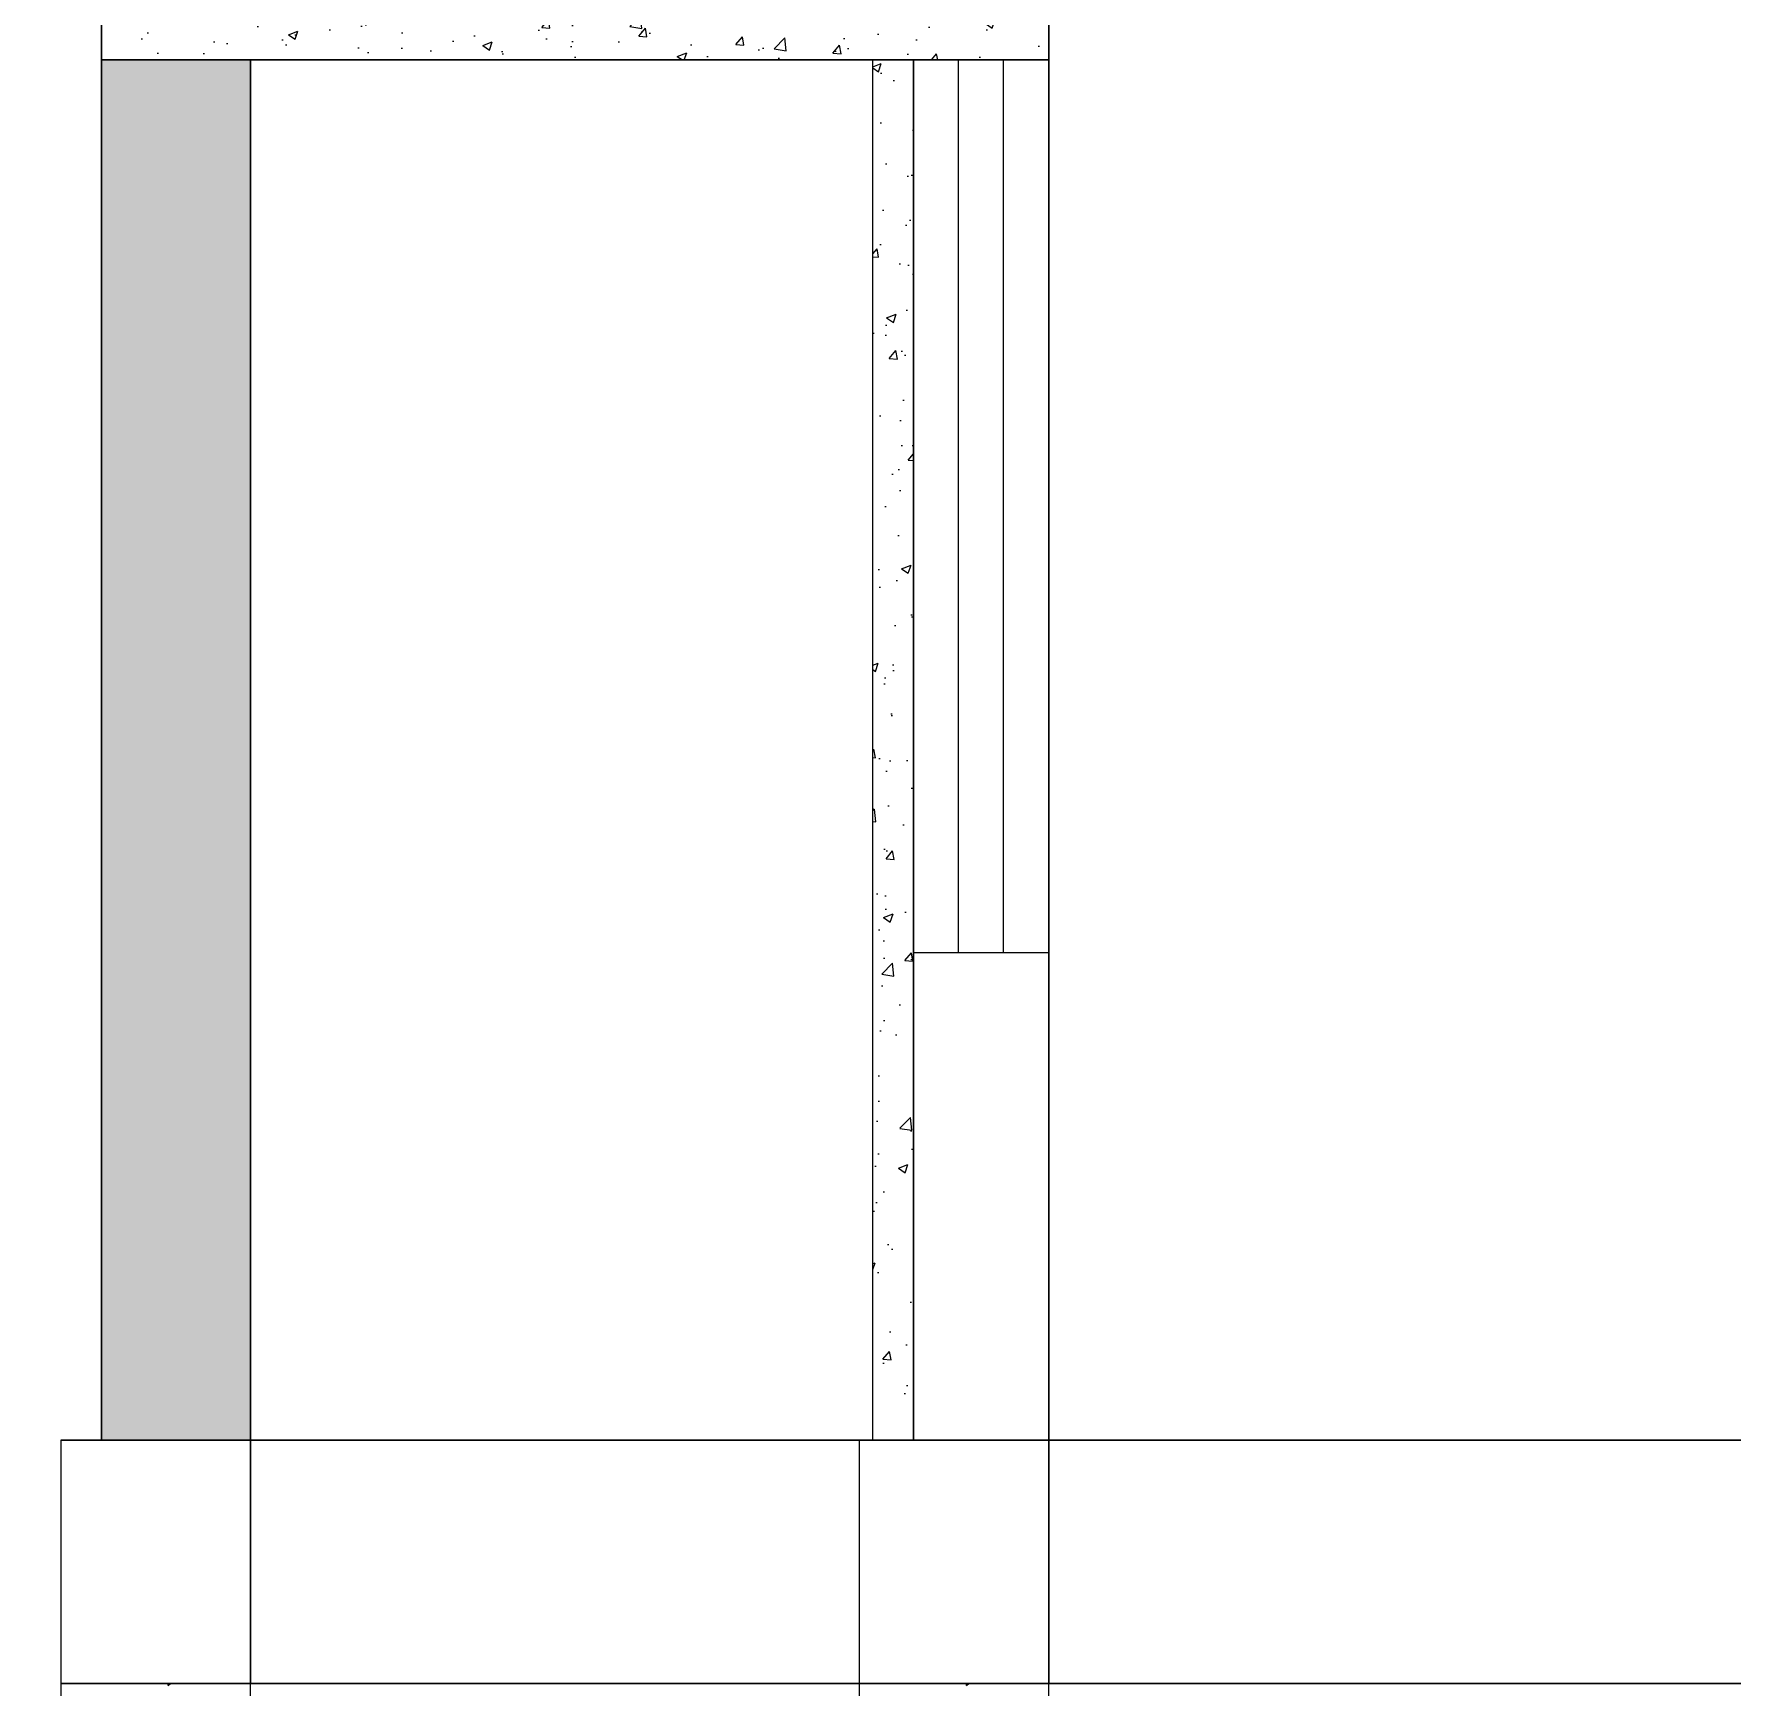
# Model space of a CAD drawing. Header units: inches. Extents: x -6800 to 96653, y -25814 to 17379.
# Drawn here: x 64163.1 to 64288.6, y 9037.8 to 9160 of the extents above; entities that cross this region are included whole.
import ezdxf

# ---------------------------------------------------------------- set-up
doc = ezdxf.new("R2010")
doc.units = ezdxf.units.IN
doc.header["$MEASUREMENT"] = 0
for name, color, linetype, lineweight in [('Col ele', 50, 'Continuous', 25), ('Footing', 50, 'Continuous', 20), ('Hatch', 161, 'Continuous', 5), ('Wall', 90, 'Continuous', 30), ('Win ele', 211, 'Continuous', 15)]:
    doc.layers.add(name, color=color, linetype=linetype, lineweight=lineweight)
pattern_1 = [(50, (53094.3783, 21625.147), (7.1726018, -0.6275213), [0.75, -8.25]), (355, (53094.378, 21625.147), (-1.3875133, 7.5219213), [0.6, -6.6]), (100.451444, (53094.976, 21625.095), (5.7850885, 6.8944), [0.637402, -7.011421]), (46.1842, (53094.378, 21627.147), (10.6724133, -1.655193), [1.125, -12.375]), (96.635635, (53095.268, 21627.009), (9.3466195, 9.741186), [0.9561034, -10.5171376]), (351.184164, (53094.378, 21627.147), (9.3466195, 9.741186), [0.9, -9.9]), (21, (53095.3783, 21626.647), (5.9690705, -4.026189), [0.75, -8.25]), (326, (53095.378, 21626.647), (2.4331533, 7.2515005), [0.6, -6.6]), (71.451445, (53095.876, 21626.312), (8.4022238, 3.2253115), [0.637402, -7.011421]), (37.5, (53094.3783, 21625.1473), (0.12159855, 3.32893854), [0, -6.52, 0, -6.7, 0, -6.625]), (7.5, (53094.3783, 21625.1473), (2.6306954, 3.9441171), [0, -3.82, 0, -6.37, 0, -2.525]), (327.5, (53092.1483, 21625.1473), (5.33822436, -0.2255487), [0, -2.5, 0, -7.8, 0, -10.35]), (317.5, (53091.1483, 21625.1473), (5.8318617, 1.0010498), [0, -3.25, 0, -5.18, 0, -7.35])]

msp = doc.modelspace()

# ---------------------------------------------------------------- hatches: boundary and pattern name
at = {"layer": 'Hatch', "linetype": 'Continuous', "transparency": 33554579}
h = msp.add_hatch(dxfattribs=at)
h.set_pattern_fill('AR-CONC', color=256)
h.set_pattern_definition(pattern_1)
h.paths.add_polyline_path([(64168.06, 9056.07), (64179.06, 9056.07), (64179.06, 9158.07), (64168.06, 9158.07)])
h.paths.add_polyline_path([(64594.06, 9056.07), (64606.06, 9056.07), (64606.06, 9235.58), (64594.06, 9235.58)])
h = msp.add_hatch(dxfattribs=at)
h.set_pattern_fill('AR-CONC', color=256)
h.set_pattern_definition(pattern_1)
h.paths.add_polyline_path([(64168.06, 9170.07), (64168.06, 9158.07), (64238.06, 9158.07), (64238.06, 9170.07)])
h.paths.add_polyline_path([(64163.06, 9196.07), (64163.06, 9191.07), (64238.06, 9191.07), (64238.06, 9196.07)])
h = msp.add_hatch(dxfattribs=at)
h.set_pattern_fill('AR-CONC', color=256)
h.set_pattern_definition(pattern_1)
h.paths.add_polyline_path([(64225.06, 9056.07), (64228.06, 9056.07), (64228.06, 9158.07), (64225.06, 9158.07)])

# ---------------------------------------------------------------- linework, layer by layer
at = {"layer": 'Col ele', "lineweight": 25, "transparency": 33554687}
for q in [(64225.06, 9158.07), (64228.06, 9056.07)]:
    msp.add_line((64225.06, 9056.07), q, dxfattribs=at)
at = {"layer": 'Footing', "lineweight": 25, "transparency": 33554687}
for p, q in [((64165.06, 9056.07), (64165.06, 8996.07)), ((64179.06, 8996.07), (64179.06, 9056.07)), ((64224.06, 9056.07), (64224.06, 8996.07)), ((64238.06, 8996.07), (64238.06, 9056.07))]:
    msp.add_line(p, q, dxfattribs=at)
at = {"layer": 'Hatch', "linetype": 'Continuous', "transparency": 33554579}
for p, q in [((64172.99, 9037.94), (64172.98, 9038.07)), ((64172.99, 9037.94), (64173.15, 9038.07)), ((64177.65, 9038.04), (64177.65, 9038.04)), ((64231.99, 9037.94), (64231.98, 9038.07)), ((64231.99, 9037.94), (64232.15, 9038.07)), ((64236.65, 9038.04), (64236.65, 9038.04))]:
    msp.add_line(p, q, dxfattribs=at)
at = {"layer": 'Wall', "transparency": 33554687}
for p, q in [((64238.06, 9248.07), (64238.06, 9038.07)), ((64168.06, 9191.07), (64168.06, 9056.07)), ((64238.06, 9158.07), (64168.06, 9158.07)), ((64179.06, 9158.07), (64179.06, 9038.07)), ((64228.06, 9158.07), (64228.06, 9056.07)), ((64165.06, 9056.07), (64606.06, 9056.07)), ((64165.06, 9038.07), (64606.06, 9038.07)), ((64172.98, 9038.07), (64173.15, 9038.07))]:
    msp.add_line(p, q, dxfattribs=at)
at = {"layer": 'Win ele', "transparency": 33554651}
for p, q in [((64228.06, 9092.07), (64228.06, 9158.07)), ((64231.4, 9092.07), (64231.4, 9158.07)), ((64234.73, 9092.07), (64234.73, 9158.07)), ((64238.06, 9158.07), (64238.06, 9092.07)), ((64238.06, 9092.07), (64228.06, 9092.07))]:
    msp.add_line(p, q, dxfattribs=at)

doc.saveas('drawing.dxf')
